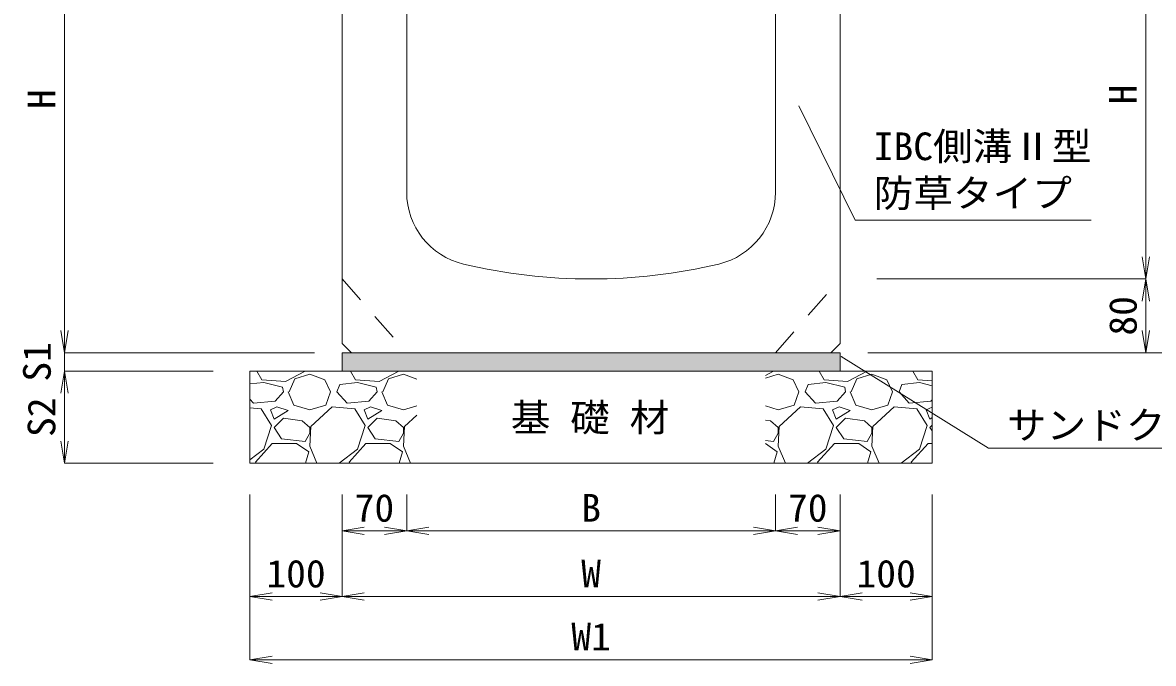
# Model space of a CAD drawing. Units: millimetres at full size. Extents: x 164402 to 209100, y 872507 to 885397.
# Drawn here: x 207051 to 208277, y 875565 to 876260 of the extents above; entities that cross this region are included whole.
import ezdxf
from ezdxf.enums import TextEntityAlignment as Align

# ---------------------------------------------------------------- set-up
doc = ezdxf.new("R2010")
doc.units = ezdxf.units.MM
doc.header["$LTSCALE"] = 40
doc.linetypes.add('USER1', pattern=[1.35, 0.75, -0.6])
for name, color, linetype, lineweight in [('0_2', 7, 'Continuous', 13), ('ハッチング', 7, 'Continuous', 5), ('寸法線', 7, 'Continuous', 13), ('本体', 2, 'Continuous', 13), ('ﾊｯﾁﾝｸﾞ', 7, 'Continuous', 5)]:
    doc.layers.add(name, color=color, linetype=linetype, lineweight=lineweight)
doc.layers.add('文字', color=7, linetype='Continuous')
doc.styles.add('ＭＳ 明朝', font='')
doc.styles.get('ＭＳ 明朝').set_extended_font_data('MS Mincho')

# ---------------------------------------------------------------- blocks, each defined once
blk = doc.blocks.new('open_arrow')
at = {"color": 0, "linetype": 'Continuous', "lineweight": -2}
blk.add_lwpolyline([(7.5, 1.25), (0, 0), (7.5, -1.25)], dxfattribs=at)
blk = doc.blocks.new('filled_arrow')
at = {"color": 0, "linetype": 'Continuous', "lineweight": -2}
blk.add_solid([(7.5, 1.25), (0, 0), (7.5, -1.25)], dxfattribs=at)

msp = doc.modelspace()

# ---------------------------------------------------------------- hatches: boundary and pattern name
at = {"layer": 'ハッチング'}
msp.add_hatch(color=8, dxfattribs=at).paths.add_polyline_path([(207397.1, 875902.29), (207397.1, 875882.29), (207937.1, 875882.29), (207937.1, 875902.29)])

# ---------------------------------------------------------------- linework, layer by layer
at = {"layer": '0_2', "lineweight": 20}
for p, q in [((207297.1, 875882.29), (208037.1, 875882.29)), ((207297.1, 875882.29), (207297.1, 875782.29)), ((208037.1, 875782.29), (208037.1, 875882.29)), ((207297.1, 875782.29), (208037.1, 875782.29))]:
    msp.add_line(p, q, dxfattribs=at)
at = {"layer": '0_2'}
msp.add_lwpolyline([(207397.1, 875902.29), (207937.1, 875902.29), (207937.1, 875882.29), (207397.1, 875882.29)], close=True, dxfattribs=at)
at = {"layer": '寸法線'}
for p, q in [((207096.08, 876452.29), (207096.08, 875902.29)), ((208268.83, 875982.29), (208268.83, 876382.29)), ((207977.1, 875982.29), (208268.83, 875982.29)), ((207977.1, 875982.29), (208268.83, 875982.29)), ((208268.83, 875982.29), (208268.83, 875902.29)), ((207096.08, 875950.29), (207096.08, 875834.29)), ((207367.1, 875902.29), (207096.08, 875902.29)), ((207367.1, 875902.29), (207096.08, 875902.29)), ((207967.1, 875902.29), (208268.83, 875902.29)), ((207967.1, 875902.29), (208348.83, 875902.29)), ((207257.1, 875882.29), (207096.08, 875882.29)), ((207096.08, 875882.29), (207096.08, 875782.29)), ((207257.1, 875882.29), (207096.08, 875882.29)), ((207257.1, 875782.29), (207096.08, 875782.29)), ((207297.1, 875748.31), (207297.1, 875569.23)), ((207297.1, 875748.31), (207297.1, 875637.67)), ((207397.1, 875748.31), (207397.1, 875708.99)), ((207397.1, 875748.31), (207397.1, 875637.67)), ((207397.1, 875748.31), (207397.1, 875637.67)), ((207467.1, 875748.31), (207467.1, 875708.99)), ((207467.1, 875748.31), (207467.1, 875708.99)), ((207867.1, 875748.31), (207867.1, 875708.99)), ((207867.1, 875748.31), (207867.1, 875708.99)), ((207937.1, 875748.31), (207937.1, 875708.99)), ((207937.1, 875748.31), (207937.1, 875637.67)), ((207937.1, 875748.31), (207937.1, 875637.67)), ((208037.1, 875748.31), (208037.1, 875637.67)), ((208037.1, 875748.31), (208037.1, 875569.23)), ((207467.1, 875708.99), (207397.1, 875708.99)), ((207467.1, 875708.99), (207867.1, 875708.99)), ((207867.1, 875708.99), (207937.1, 875708.99)), ((207397.1, 875637.67), (207297.1, 875637.67)), ((207397.1, 875637.67), (207937.1, 875637.67)), ((207937.1, 875637.67), (208037.1, 875637.67)), ((207297.1, 875569.23), (208037.1, 875569.23))]:
    msp.add_line(p, q, dxfattribs=at)
at = {"layer": '寸法線', "lineweight": 9}
msp.add_lwpolyline([(207892.37, 876170.13), (207953.58, 876045.98), (208209.47, 876045.98)], dxfattribs=at)
at = {"layer": '寸法線'}
msp.add_lwpolyline([(207938.49, 875898.31), (208098.08, 875798.6), (208463.34, 875798.6)], dxfattribs=at)
at = {"layer": '本体', "lineweight": 20}
for p, q in [((207397.1, 876476.29), (207397.1, 875912.29)), ((207937.1, 875912.29), (207937.1, 876464.5)), ((207467.1, 876302.29), (207467.1, 876076.32)), ((207867.1, 876076.32), (207867.1, 876302.29)), ((207407.1, 875902.29), (207397.1, 875912.29)), ((207407.1, 875902.29), (207927.1, 875902.29)), ((207927.1, 875902.29), (207937.1, 875912.29))]:
    msp.add_line(p, q, dxfattribs=at)
at = {"layer": '本体', "linetype": 'USER1', "lineweight": 9}
for p, q in [((207397.1, 875982.29), (207467.1, 875902.29)), ((207867.1, 875902.29), (207937.1, 875982.29))]:
    msp.add_line(p, q, dxfattribs=at)
at = {"layer": '本体', "lineweight": 20}
for centre, radius, start, end in [((207547.1, 876076.32), 80, 180, 256.65764), ((207787.1, 876076.32), 80, 283.34236, 0), ((207667.1, 876582.29), 600, 256.65764, 283.34236)]:
    msp.add_arc(centre, radius, start, end, dxfattribs=at)
at = {"layer": 'ﾊｯﾁﾝｸﾞ'}
for p, q in [((207310.16, 875872.97), (207304.73, 875882.29)), ((207356.9, 875882.12), (207335.56, 875870.94)), ((207345.72, 875873.99), (207361.98, 875879.07)), ((207356.95, 875882.29), (207356.9, 875882.12)), ((207361.98, 875879.07), (207378.24, 875872.97)), ((207387.92, 875882.29), (207391.44, 875882.12)), ((207391.44, 875882.12), (207391.66, 875882.29)), ((207411.76, 875872.97), (207406.33, 875882.29)), ((207458.5, 875882.12), (207437.16, 875870.94)), ((207447.32, 875873.99), (207463.58, 875879.07)), ((207458.55, 875882.29), (207458.5, 875882.12)), ((207463.58, 875879.07), (207478.1, 875873.62)), ((207864.9, 875882.12), (207856.1, 875877.51)), ((207856.1, 875874.73), (207869.98, 875879.07)), ((207864.95, 875882.29), (207864.9, 875882.12)), ((207869.98, 875879.07), (207886.24, 875872.97)), ((207895.92, 875882.29), (207899.44, 875882.12)), ((207899.44, 875882.12), (207899.66, 875882.29)), ((207919.76, 875872.97), (207914.33, 875882.29)), ((207966.5, 875882.12), (207945.16, 875870.94)), ((207955.32, 875873.99), (207971.58, 875879.07)), ((207966.55, 875882.29), (207966.5, 875882.12)), ((207971.58, 875879.07), (207987.84, 875872.97)), ((207997.52, 875882.29), (208001.04, 875882.12)), ((208001.04, 875882.12), (208001.26, 875882.29)), ((208021.36, 875872.97), (208015.93, 875882.29)), ((207312.2, 875869.93), (207297.1, 875868.34)), ((207335.56, 875870.94), (207310.16, 875872.97)), ((207332.52, 875864.85), (207312.2, 875869.93)), ((207333.53, 875859.77), (207332.52, 875864.85)), ((207339.63, 875859.77), (207345.72, 875873.99)), ((207378.24, 875872.97), (207384.33, 875859.77)), ((207391.44, 875859.77), (207394.49, 875867.89)), ((207413.8, 875869.93), (207394.49, 875867.89)), ((207437.16, 875870.94), (207411.76, 875872.97)), ((207434.12, 875864.85), (207413.8, 875869.93)), ((207435.13, 875859.77), (207434.12, 875864.85)), ((207441.23, 875859.77), (207447.32, 875873.99)), ((207886.24, 875872.97), (207892.33, 875859.77)), ((207899.44, 875859.77), (207902.49, 875867.89)), ((207921.8, 875869.93), (207902.49, 875867.89)), ((207945.16, 875870.94), (207919.76, 875872.97)), ((207942.12, 875864.85), (207921.8, 875869.93)), ((207943.13, 875859.77), (207942.12, 875864.85)), ((207949.23, 875859.77), (207955.32, 875873.99)), ((207987.84, 875872.97), (207993.93, 875859.77)), ((208001.04, 875859.77), (208004.09, 875867.89)), ((208023.4, 875869.93), (208004.09, 875867.89)), ((208037.1, 875871.71), (208021.36, 875872.97)), ((208037.1, 875866.5), (208023.4, 875869.93)), ((207333.53, 875859.77), (207324.39, 875849.61)), ((207338.61, 875859.77), (207344.71, 875845.54)), ((207379.25, 875845.54), (207384.33, 875859.77)), ((207402.62, 875847.57), (207391.44, 875859.77)), ((207435.13, 875859.77), (207425.99, 875849.61)), ((207440.21, 875859.77), (207446.31, 875845.54)), ((207887.25, 875845.54), (207892.33, 875859.77)), ((207910.62, 875847.57), (207899.44, 875859.77)), ((207943.13, 875859.77), (207933.99, 875849.61)), ((207948.21, 875859.77), (207954.31, 875845.54)), ((207988.85, 875845.54), (207993.93, 875859.77)), ((208012.22, 875847.57), (208001.04, 875859.77)), ((207301.02, 875847.57), (207297.1, 875851.85)), ((207309.15, 875841.48), (207297.1, 875842.48)), ((207324.39, 875849.61), (207301.02, 875847.57)), ((207320.32, 875823.19), (207309.15, 875841.48)), ((207326.42, 875843.51), (207319.31, 875840.46)), ((207319.31, 875840.46), (207323.37, 875830.3)), ((207338.61, 875839.45), (207326.42, 875843.51)), ((207344.71, 875845.54), (207361.98, 875840.46)), ((207361.98, 875840.46), (207379.25, 875845.54)), ((207386.36, 875843.51), (207363, 875822.17)), ((207410.75, 875841.48), (207386.36, 875843.51)), ((207425.99, 875849.61), (207402.62, 875847.57)), ((207421.92, 875823.19), (207410.75, 875841.48)), ((207428.02, 875843.51), (207420.91, 875840.46)), ((207420.91, 875840.46), (207424.97, 875830.3)), ((207440.21, 875839.45), (207428.02, 875843.51)), ((207446.31, 875845.54), (207463.58, 875840.46)), ((207463.58, 875840.46), (207478.1, 875844.73)), ((207856.1, 875844.54), (207869.98, 875840.46)), ((207869.98, 875840.46), (207887.25, 875845.54)), ((207894.36, 875843.51), (207871, 875822.17)), ((207918.75, 875841.48), (207894.36, 875843.51)), ((207933.99, 875849.61), (207910.62, 875847.57)), ((207929.92, 875823.19), (207918.75, 875841.48)), ((207936.02, 875843.51), (207928.91, 875840.46)), ((207928.91, 875840.46), (207932.97, 875830.3)), ((207948.21, 875839.45), (207936.02, 875843.51)), ((207954.31, 875845.54), (207971.58, 875840.46)), ((207971.58, 875840.46), (207988.85, 875845.54)), ((207995.96, 875843.51), (207972.6, 875822.17)), ((208020.35, 875841.48), (207995.96, 875843.51)), ((208035.59, 875849.61), (208012.22, 875847.57)), ((208031.52, 875823.19), (208020.35, 875841.48)), ((208037.1, 875843.29), (208030.51, 875840.46)), ((208030.51, 875840.46), (208034.57, 875830.3)), ((208037.1, 875851.29), (208035.59, 875849.61)), ((207323.37, 875830.3), (207338.61, 875839.45)), ((207333.53, 875831.32), (207323.37, 875821.16)), ((207353.85, 875828.27), (207333.53, 875831.32)), ((207361.98, 875821.16), (207353.85, 875828.27)), ((207424.97, 875830.3), (207440.21, 875839.45)), ((207435.13, 875831.32), (207424.97, 875821.16)), ((207455.45, 875828.27), (207435.13, 875831.32)), ((207463.58, 875821.16), (207455.45, 875828.27)), ((207478.1, 875834.5), (207464.6, 875822.17)), ((207861.85, 875828.27), (207856.1, 875829.13)), ((207869.98, 875821.16), (207861.85, 875828.27)), ((207932.97, 875830.3), (207948.21, 875839.45)), ((207943.13, 875831.32), (207932.97, 875821.16)), ((207963.45, 875828.27), (207943.13, 875831.32)), ((207971.58, 875821.16), (207963.45, 875828.27)), ((208034.57, 875830.3), (208037.1, 875831.82)), ((207312.2, 875797.79), (207320.32, 875823.19)), ((207323.37, 875821.16), (207331.5, 875808.97)), ((207363, 875822.17), (207361.98, 875800.84)), ((207361.98, 875815.06), (207361.98, 875821.16)), ((207413.8, 875797.79), (207421.92, 875823.19)), ((207424.97, 875821.16), (207433.1, 875808.97)), ((207464.6, 875822.17), (207463.58, 875800.84)), ((207463.58, 875815.06), (207463.58, 875821.16)), ((207871, 875822.17), (207869.98, 875800.84)), ((207869.98, 875815.06), (207869.98, 875821.16)), ((207921.8, 875797.79), (207929.92, 875823.19)), ((207932.97, 875821.16), (207941.1, 875808.97)), ((207972.6, 875822.17), (207971.58, 875800.84)), ((207971.58, 875815.06), (207971.58, 875821.16)), ((208023.4, 875797.79), (208031.52, 875823.19)), ((208037.1, 875823.69), (208034.57, 875821.16)), ((208034.57, 875821.16), (208037.1, 875817.36)), ((207303.05, 875783.57), (207321.34, 875803.89)), ((207321.34, 875803.89), (207347.76, 875803.89)), ((207331.5, 875808.97), (207356.9, 875805.92)), ((207347.76, 875803.89), (207360.96, 875794.74)), ((207356.9, 875805.92), (207361.98, 875815.06)), ((207404.65, 875783.57), (207422.94, 875803.89)), ((207422.94, 875803.89), (207449.36, 875803.89)), ((207433.1, 875808.97), (207458.5, 875805.92)), ((207449.36, 875803.89), (207462.56, 875794.74)), ((207458.5, 875805.92), (207463.58, 875815.06)), ((207856.1, 875806.97), (207864.9, 875805.92)), ((207856.1, 875803.65), (207868.96, 875794.74)), ((207864.9, 875805.92), (207869.98, 875815.06)), ((207912.65, 875783.57), (207930.94, 875803.89)), ((207930.94, 875803.89), (207957.36, 875803.89)), ((207941.1, 875808.97), (207966.5, 875805.92)), ((207957.36, 875803.89), (207970.56, 875794.74)), ((207966.5, 875805.92), (207971.58, 875815.06)), ((208014.25, 875783.57), (208032.54, 875803.89)), ((208032.54, 875803.89), (208037.1, 875803.89)), ((207297.1, 875786.12), (207312.2, 875797.79)), ((207360.96, 875794.74), (207357.41, 875782.29)), ((207361.98, 875800.84), (207369.79, 875782.29)), ((207393.73, 875782.29), (207413.8, 875797.79)), ((207462.56, 875794.74), (207459.01, 875782.29)), ((207463.58, 875800.84), (207471.39, 875782.29)), ((207868.96, 875794.74), (207865.4, 875782.29)), ((207869.98, 875800.84), (207877.79, 875782.29)), ((207901.73, 875782.29), (207921.8, 875797.79)), ((207970.56, 875794.74), (207967, 875782.29)), ((207971.58, 875800.84), (207979.39, 875782.29)), ((208003.33, 875782.29), (208023.4, 875797.79)), ((207303.8, 875782.29), (207303.05, 875783.57)), ((207405.4, 875782.29), (207404.65, 875783.57)), ((207913.4, 875782.29), (207912.65, 875783.57)), ((208015, 875782.29), (208014.25, 875783.57))]:
    msp.add_line(p, q, dxfattribs=at)

# ---------------------------------------------------------------- block references
at = {"layer": '寸法線', "lineweight": 9, "xscale": 0.133, "yscale": 0.133, "rotation": 296.2}
msp.add_blockref('filled_arrow', (207892.37, 876170.13), dxfattribs=at)
at = {"layer": '寸法線'}
for p, xscale, yscale, rotation in [((208268.83, 875982.29), 3.2, 3.2, 90), ((208268.83, 875982.29), 3.2, 3.2, 270), ((207096.08, 875902.29), 3.2, 3.2, 90), ((207096.08, 875902.29), 3.2, 3.2, 90), ((208268.83, 875902.29), 3.2, 3.2, 90), ((207938.49, 875898.31), 0.16, 0.16, 328), ((207096.08, 875882.29), 3.2, 3.2, 270), ((207096.08, 875882.29), 3.2, 3.2, 270), ((207096.08, 875782.29), 3.2, 3.2, 90), ((207467.1, 875708.99), 3.2, 3.2, 180), ((207867.1, 875708.99), 3.2, 3.2, 180), ((207937.1, 875708.99), 3.2, 3.2, 180), ((207397.1, 875637.67), 3.2, 3.2, 180), ((207937.1, 875637.67), 3.2, 3.2, 180), ((208037.1, 875637.67), 3.2, 3.2, 180), ((208037.1, 875569.23), 3.2, 3.2, 180)]:
    msp.add_blockref('open_arrow', p, dxfattribs=dict(at, xscale=xscale, yscale=yscale, rotation=rotation))
at = {"layer": '寸法線', "xscale": 3.2, "yscale": 3.2}
for p in [(207397.1, 875708.99), (207467.1, 875708.99), (207867.1, 875708.99), (207297.1, 875637.67), (207397.1, 875637.67), (207937.1, 875637.67), (207297.1, 875569.23)]:
    msp.add_blockref('open_arrow', p, dxfattribs=at)

# ---------------------------------------------------------------- texts
at = {"layer": '寸法線', "style": 'ＭＳ 明朝', "width": 1.05}
for s, p in [('H', (207071.08, 876177.29)), ('H', (208243.83, 876182.29)), ('80', (208243.83, 875942.29)), ('S1', (207066.08, 875892.29)), ('S2', (207071.08, 875832.29))]:
    msp.add_text(s, height=30.02, rotation=90, dxfattribs=at).set_placement(p, align=Align.MIDDLE_CENTER)
for s, p in [('IBC側溝Ⅱ型', (207973.58, 876102.17)), ('防草タイプ', (207973.58, 876051.32))]:
    msp.add_text(s, height=30.02, dxfattribs=at).set_placement(p, align=Align.BOTTOM_LEFT)
msp.add_text('サンドクッション', height=30.02, dxfattribs=at).set_placement((208118.08, 875838.72), align=Align.TOP_LEFT)
for s, p in [('70', (207432.1, 875733.99)), ('B', (207667.1, 875733.99)), ('70', (207902.1, 875733.99)), ('100', (207347.1, 875662.67)), ('W', (207667.1, 875662.67)), ('100', (207987.1, 875662.67)), ('W1', (207667.1, 875594.23))]:
    msp.add_text(s, height=30.02, dxfattribs=at).set_placement(p, align=Align.MIDDLE_CENTER)
at = {"layer": '文字', "style": 'ＭＳ 明朝', "width": 1.05}
msp.add_text('基 礎 材', height=30.02, dxfattribs=at).set_placement((207579.99, 875807.82), align=Align.BOTTOM_LEFT)

doc.saveas('drawing.dxf')
